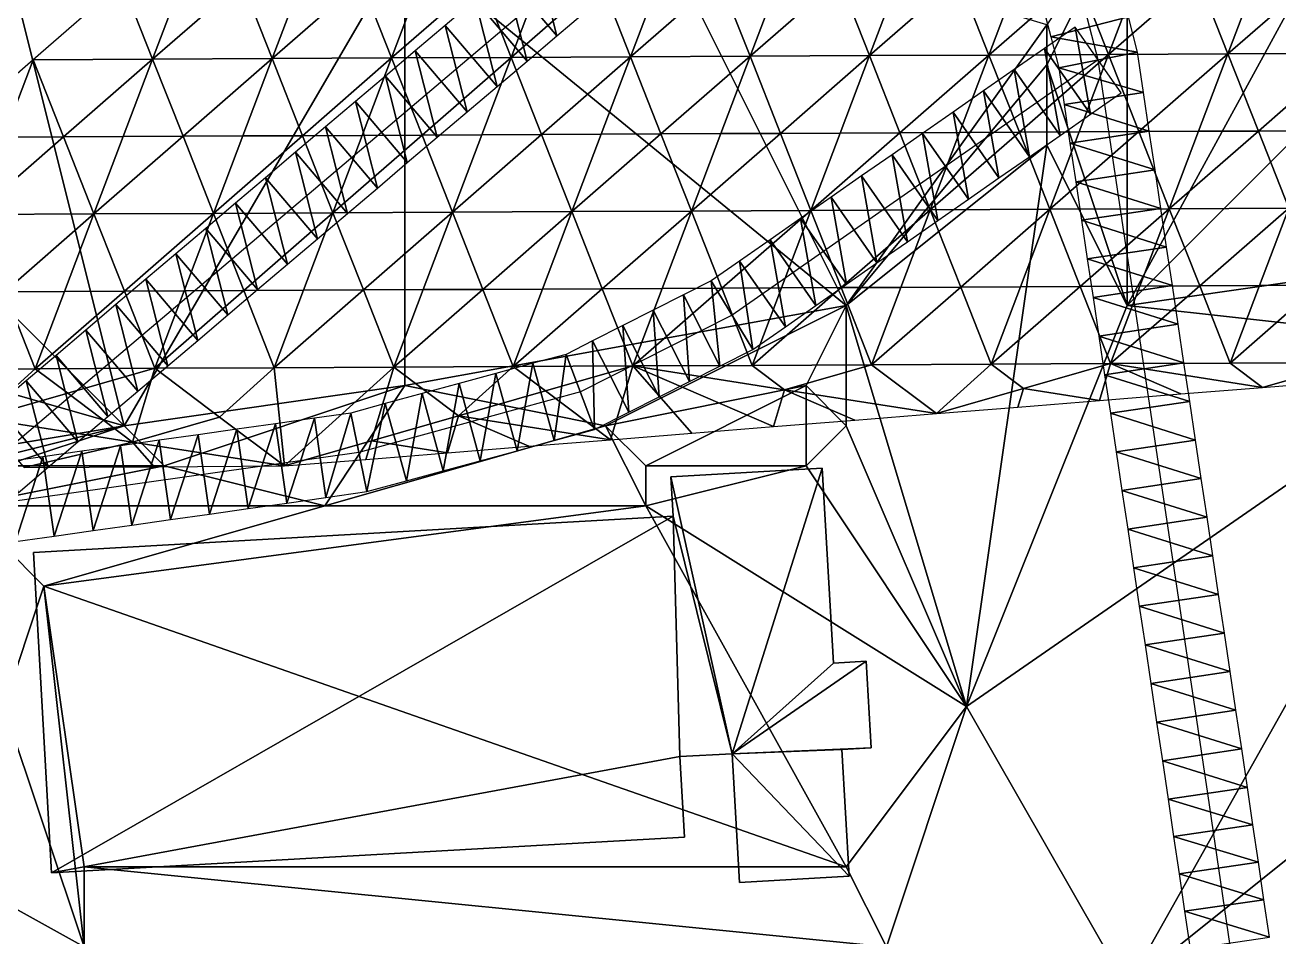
# Model space of a CAD drawing. Header units: metres. Extents: x -1103 to 901, y -902 to 905.
# Drawn here: x 39.1 to 101.6, y 338.5 to 384 of the extents above; entities that cross this region are included whole.
import ezdxf

# ---------------------------------------------------------------- set-up
doc = ezdxf.new("R2010")
doc.units = ezdxf.units.M
for name, color, linetype in [('OSM_BUILDING_FOOTPRINTS', 7, 'CONTINUOUS'), ('OSM_BUILDING_ROOFS', 1, 'CONTINUOUS'), ('OSM_BUILDING_WALLS', 8, 'CONTINUOUS'), ('OSM_PARKING', 8, 'CONTINUOUS'), ('OSM_ROAD_AXES', 2, 'CONTINUOUS'), ('OSM_ROAD_SURFACE', 9, 'CONTINUOUS'), ('OSM_TERRAIN', 3, 'CONTINUOUS')]:
    doc.layers.add(name, color=color, linetype=linetype)

msp = doc.modelspace()

# ---------------------------------------------------------------- linework, layer by layer
at = {"layer": 'OSM_BUILDING_FOOTPRINTS'}
msp.add_polyline3d([(39.473, 357.681, 11.843), (71.363, 359.484, 11.843), (71.253, 361.452, 11.843), (78.803, 361.883, 11.843), (79.355, 352.151, 11.843), (80.991, 352.251, 11.843), (81.234, 347.927, 11.843), (79.775, 347.849, 11.843), (80.14, 341.524, 11.843), (74.679, 341.214, 11.843), (74.315, 347.639, 11.843), (71.706, 347.496, 11.843), (71.938, 343.47, 11.843), (40.379, 341.701, 11.843), (39.473, 357.681, 11.843)], close=True, dxfattribs=at)
at = {"layer": 'OSM_BUILDING_ROOFS'}
for points in [[(74.315, 347.639, 25.843), (78.803, 361.883, 25.843), (71.253, 361.452, 25.843)], [(74.315, 347.639, 25.843), (71.253, 361.452, 25.843), (71.363, 359.484, 25.843)], [(74.315, 347.639, 25.843), (79.355, 352.151, 25.843), (78.803, 361.883, 25.843)], [(71.363, 359.484, 25.843), (39.473, 357.681, 25.843), (40.379, 341.701, 25.843)], [(71.363, 359.484, 25.843), (40.379, 341.701, 25.843), (71.706, 347.496, 25.843)], [(71.363, 359.484, 25.843), (71.706, 347.496, 25.843), (74.315, 347.639, 25.843)], [(74.315, 347.639, 25.843), (81.234, 347.927, 25.843), (80.991, 352.251, 25.843)], [(74.315, 347.639, 25.843), (80.991, 352.251, 25.843), (79.355, 352.151, 25.843)], [(74.315, 347.639, 25.843), (79.775, 347.849, 25.843), (81.234, 347.927, 25.843)], [(74.315, 347.639, 25.843), (80.14, 341.524, 25.843), (79.775, 347.849, 25.843)], [(74.315, 347.639, 25.843), (74.679, 341.214, 25.843), (80.14, 341.524, 25.843)], [(40.379, 341.701, 25.843), (71.938, 343.47, 25.843), (71.706, 347.496, 25.843)]]:
    msp.add_3dface(points, dxfattribs=at)
at = {"layer": 'OSM_BUILDING_WALLS'}
for points in [[(78.803, 361.883, 11.843), (71.253, 361.452, 11.843), (71.253, 361.452, 25.843)], [(78.803, 361.883, 11.843), (71.253, 361.452, 25.843), (78.803, 361.883, 25.843)], [(71.253, 361.452, 11.843), (71.363, 359.484, 11.843), (71.363, 359.484, 25.843)], [(71.253, 361.452, 11.843), (71.363, 359.484, 25.843), (71.253, 361.452, 25.843)], [(79.355, 352.151, 11.843), (78.803, 361.883, 11.843), (78.803, 361.883, 25.843)], [(79.355, 352.151, 11.843), (78.803, 361.883, 25.843), (79.355, 352.151, 25.843)], [(71.363, 359.484, 11.843), (39.473, 357.681, 11.843), (39.473, 357.681, 25.843)], [(71.363, 359.484, 11.843), (39.473, 357.681, 25.843), (71.363, 359.484, 25.843)], [(39.473, 357.681, 11.843), (40.379, 341.701, 11.843), (40.379, 341.701, 25.843)], [(39.473, 357.681, 11.843), (40.379, 341.701, 25.843), (39.473, 357.681, 25.843)], [(80.991, 352.251, 11.843), (79.355, 352.151, 11.843), (79.355, 352.151, 25.843)], [(80.991, 352.251, 11.843), (79.355, 352.151, 25.843), (80.991, 352.251, 25.843)], [(81.234, 347.927, 11.843), (80.991, 352.251, 11.843), (80.991, 352.251, 25.843)], [(81.234, 347.927, 11.843), (80.991, 352.251, 25.843), (81.234, 347.927, 25.843)], [(71.706, 347.496, 11.843), (74.315, 347.639, 11.843), (74.315, 347.639, 25.843)], [(71.706, 347.496, 11.843), (74.315, 347.639, 25.843), (71.706, 347.496, 25.843)], [(74.315, 347.639, 11.843), (74.679, 341.214, 11.843), (74.679, 341.214, 25.843)], [(74.315, 347.639, 11.843), (74.679, 341.214, 25.843), (74.315, 347.639, 25.843)], [(79.775, 347.849, 11.843), (81.234, 347.927, 11.843), (81.234, 347.927, 25.843)], [(79.775, 347.849, 11.843), (81.234, 347.927, 25.843), (79.775, 347.849, 25.843)], [(80.14, 341.524, 11.843), (79.775, 347.849, 11.843), (79.775, 347.849, 25.843)], [(80.14, 341.524, 11.843), (79.775, 347.849, 25.843), (80.14, 341.524, 25.843)], [(71.938, 343.47, 11.843), (71.706, 347.496, 11.843), (71.706, 347.496, 25.843)], [(71.938, 343.47, 11.843), (71.706, 347.496, 25.843), (71.938, 343.47, 25.843)], [(40.379, 341.701, 11.843), (71.938, 343.47, 11.843), (71.938, 343.47, 25.843)], [(40.379, 341.701, 11.843), (71.938, 343.47, 25.843), (40.379, 341.701, 25.843)], [(74.679, 341.214, 11.843), (80.14, 341.524, 11.843), (80.14, 341.524, 25.843)], [(74.679, 341.214, 11.843), (80.14, 341.524, 25.843), (74.679, 341.214, 25.843)]]:
    msp.add_3dface(points, dxfattribs=at)
at = {"layer": 'OSM_PARKING'}
for points in [[(81.158, 382.46, 11.292), (82.621, 386.322, 10.995), (79.643, 386.308, 11.154)], [(87.115, 382.489, 10.98), (85.599, 386.337, 10.813), (81.158, 382.46, 11.292)], [(85.599, 386.337, 10.813), (82.621, 386.322, 10.995), (81.158, 382.46, 11.292)], [(88.578, 386.351, 10.618), (85.599, 386.337, 10.813), (87.115, 382.489, 10.98)], [(93.072, 382.518, 11.029), (91.556, 386.366, 10.543), (87.115, 382.489, 10.98)], [(91.556, 386.366, 10.543), (88.578, 386.351, 10.618), (87.115, 382.489, 10.98)], [(93.072, 382.518, 11.029), (94.534, 386.38, 10.584), (91.556, 386.366, 10.543)], [(99.028, 382.547, 10.829), (97.512, 386.395, 10.488), (93.072, 382.518, 11.029)], [(97.512, 386.395, 10.488), (94.534, 386.38, 10.584), (93.072, 382.518, 11.029)], [(99.028, 382.547, 10.829), (100.491, 386.409, 10.391), (97.512, 386.395, 10.488)], [(104.985, 382.576, 10.758), (103.469, 386.424, 10.309), (99.028, 382.547, 10.829)], [(103.469, 386.424, 10.309), (100.491, 386.409, 10.391), (99.028, 382.547, 10.829)], [(45.419, 382.286, 12.403), (43.903, 386.133, 12.212), (39.462, 382.257, 12.431)], [(45.419, 382.286, 12.403), (46.882, 386.148, 12.198), (43.903, 386.133, 12.212)], [(51.376, 382.315, 12.376), (49.86, 386.162, 12.185), (45.419, 382.286, 12.403)], [(49.86, 386.162, 12.185), (46.882, 386.148, 12.198), (45.419, 382.286, 12.403)], [(51.376, 382.315, 12.376), (52.838, 386.177, 12.171), (49.86, 386.162, 12.185)], [(57.332, 382.344, 12.385), (55.816, 386.192, 12.157), (51.376, 382.315, 12.376)], [(55.816, 386.192, 12.157), (52.838, 386.177, 12.171), (51.376, 382.315, 12.376)], [(57.332, 382.344, 12.385), (58.795, 386.206, 12.123), (55.816, 386.192, 12.157)], [(63.289, 382.373, 12.132), (61.773, 386.221, 11.988), (57.332, 382.344, 12.385)], [(61.773, 386.221, 11.988), (58.795, 386.206, 12.123), (57.332, 382.344, 12.385)], [(63.289, 382.373, 12.132), (64.751, 386.235, 11.862), (61.773, 386.221, 11.988)], [(69.245, 382.402, 11.87), (67.73, 386.25, 11.737), (63.289, 382.373, 12.132)], [(63.289, 382.373, 12.132), (67.73, 386.25, 11.737), (64.751, 386.235, 11.862)], [(69.245, 382.402, 11.87), (70.708, 386.264, 11.611), (67.73, 386.25, 11.737)], [(75.202, 382.431, 11.605), (73.686, 386.279, 11.467), (69.245, 382.402, 11.87)], [(73.686, 386.279, 11.467), (70.708, 386.264, 11.611), (69.245, 382.402, 11.87)], [(75.202, 382.431, 11.605), (76.664, 386.293, 11.31), (73.686, 386.279, 11.467)], [(81.158, 382.46, 11.292), (79.643, 386.308, 11.154), (75.202, 382.431, 11.605)], [(79.643, 386.308, 11.154), (76.664, 386.293, 11.31), (75.202, 382.431, 11.605)], [(104.985, 382.576, 10.758), (99.028, 382.547, 10.829), (100.544, 378.699, 11.224)], [(104.985, 382.576, 10.758), (100.544, 378.699, 11.224), (103.522, 378.714, 11.243)], [(38, 378.394, 12.718), (39.462, 382.257, 12.431), (35.022, 378.38, 12.833)], [(40.978, 378.409, 12.622), (39.462, 382.257, 12.431), (38, 378.394, 12.718)], [(40.978, 378.409, 12.622), (45.419, 382.286, 12.403), (39.462, 382.257, 12.431)], [(43.956, 378.423, 12.608), (45.419, 382.286, 12.403), (40.978, 378.409, 12.622)], [(43.956, 378.423, 12.608), (46.935, 378.438, 12.595), (45.419, 382.286, 12.403)], [(46.935, 378.438, 12.595), (51.376, 382.315, 12.376), (45.419, 382.286, 12.403)], [(49.913, 378.452, 12.581), (51.376, 382.315, 12.376), (46.935, 378.438, 12.595)], [(52.891, 378.467, 12.573), (51.376, 382.315, 12.376), (49.913, 378.452, 12.581)], [(57.332, 382.344, 12.385), (51.376, 382.315, 12.376), (52.891, 378.467, 12.573)], [(57.332, 382.344, 12.385), (52.891, 378.467, 12.573), (55.87, 378.481, 12.601)], [(58.848, 378.496, 12.579), (57.332, 382.344, 12.385), (55.87, 378.481, 12.601)], [(63.289, 382.373, 12.132), (57.332, 382.344, 12.385), (58.848, 378.496, 12.579)], [(61.826, 378.51, 12.433), (63.289, 382.373, 12.132), (58.848, 378.496, 12.579)], [(64.804, 378.525, 12.288), (63.289, 382.373, 12.132), (61.826, 378.51, 12.433)], [(64.804, 378.525, 12.288), (69.245, 382.402, 11.87), (63.289, 382.373, 12.132)], [(67.783, 378.539, 12.142), (69.245, 382.402, 11.87), (64.804, 378.525, 12.288)], [(67.783, 378.539, 12.142), (70.761, 378.554, 12.004), (69.245, 382.402, 11.87)], [(70.761, 378.554, 12.004), (75.202, 382.431, 11.605), (69.245, 382.402, 11.87)], [(73.739, 378.569, 11.879), (75.202, 382.431, 11.605), (70.761, 378.554, 12.004)], [(76.718, 378.583, 11.743), (75.202, 382.431, 11.605), (73.739, 378.569, 11.879)], [(81.158, 382.46, 11.292), (75.202, 382.431, 11.605), (76.718, 378.583, 11.743)], [(81.158, 382.46, 11.292), (76.718, 378.583, 11.743), (79.696, 378.598, 11.587)], [(82.674, 378.612, 11.43), (81.158, 382.46, 11.292), (79.696, 378.598, 11.587)], [(87.115, 382.489, 10.98), (81.158, 382.46, 11.292), (82.674, 378.612, 11.43)], [(85.652, 378.627, 11.274), (87.115, 382.489, 10.98), (82.674, 378.612, 11.43)], [(88.631, 378.641, 11.358), (87.115, 382.489, 10.98), (85.652, 378.627, 11.274)], [(88.631, 378.641, 11.358), (93.072, 382.518, 11.029), (87.115, 382.489, 10.98)], [(91.609, 378.656, 11.478), (93.072, 382.518, 11.029), (88.631, 378.641, 11.358)], [(91.609, 378.656, 11.478), (94.587, 378.67, 11.364), (93.072, 382.518, 11.029)], [(94.587, 378.67, 11.364), (99.028, 382.547, 10.829), (93.072, 382.518, 11.029)], [(97.566, 378.685, 11.267), (99.028, 382.547, 10.829), (94.587, 378.67, 11.364)], [(100.544, 378.699, 11.224), (99.028, 382.547, 10.829), (97.566, 378.685, 11.267)], [(42.494, 374.561, 12.813), (40.978, 378.409, 12.622), (36.537, 374.532, 13.006)], [(40.978, 378.409, 12.622), (38, 378.394, 12.718), (36.537, 374.532, 13.006)], [(42.494, 374.561, 12.813), (43.956, 378.423, 12.608), (40.978, 378.409, 12.622)], [(48.45, 374.59, 12.786), (46.935, 378.438, 12.595), (42.494, 374.561, 12.813)], [(42.494, 374.561, 12.813), (46.935, 378.438, 12.595), (43.956, 378.423, 12.608)], [(48.45, 374.59, 12.786), (49.913, 378.452, 12.581), (46.935, 378.438, 12.595)], [(54.407, 374.619, 12.817), (52.891, 378.467, 12.573), (48.45, 374.59, 12.786)], [(52.891, 378.467, 12.573), (49.913, 378.452, 12.581), (48.45, 374.59, 12.786)], [(55.87, 378.481, 12.601), (52.891, 378.467, 12.573), (54.407, 374.619, 12.817)], [(60.364, 374.648, 12.735), (58.848, 378.496, 12.579), (54.407, 374.619, 12.817)], [(58.848, 378.496, 12.579), (55.87, 378.481, 12.601), (54.407, 374.619, 12.817)], [(60.364, 374.648, 12.735), (61.826, 378.51, 12.433), (58.848, 378.496, 12.579)], [(66.32, 374.677, 12.443), (64.804, 378.525, 12.288), (60.364, 374.648, 12.735)], [(64.804, 378.525, 12.288), (61.826, 378.51, 12.433), (60.364, 374.648, 12.735)], [(66.32, 374.677, 12.443), (67.783, 378.539, 12.142), (64.804, 378.525, 12.288)], [(72.277, 374.706, 12.151), (70.761, 378.554, 12.004), (66.32, 374.677, 12.443)], [(66.32, 374.677, 12.443), (70.761, 378.554, 12.004), (67.783, 378.539, 12.142)], [(72.277, 374.706, 12.151), (73.739, 378.569, 11.879), (70.761, 378.554, 12.004)], [(78.233, 374.735, 11.881), (76.718, 378.583, 11.743), (72.277, 374.706, 12.151)], [(76.718, 378.583, 11.743), (73.739, 378.569, 11.879), (72.277, 374.706, 12.151)], [(79.696, 378.598, 11.587), (76.718, 378.583, 11.743), (78.233, 374.735, 11.881)], [(84.19, 374.764, 11.704), (82.674, 378.612, 11.43), (78.233, 374.735, 11.881)], [(82.674, 378.612, 11.43), (79.696, 378.598, 11.587), (78.233, 374.735, 11.881)], [(84.19, 374.764, 11.704), (85.652, 378.627, 11.274), (82.674, 378.612, 11.43)], [(90.146, 374.793, 11.637), (88.631, 378.641, 11.358), (84.19, 374.764, 11.704)], [(88.631, 378.641, 11.358), (85.652, 378.627, 11.274), (84.19, 374.764, 11.704)], [(90.146, 374.793, 11.637), (91.609, 378.656, 11.478), (88.631, 378.641, 11.358)], [(96.103, 374.822, 11.705), (94.587, 378.67, 11.364), (90.146, 374.793, 11.637)], [(90.146, 374.793, 11.637), (94.587, 378.67, 11.364), (91.609, 378.656, 11.478)], [(96.103, 374.822, 11.705), (97.566, 378.685, 11.267), (94.587, 378.67, 11.364)], [(102.059, 374.851, 11.783), (100.544, 378.699, 11.224), (96.103, 374.822, 11.705)], [(100.544, 378.699, 11.224), (97.566, 378.685, 11.267), (96.103, 374.822, 11.705)], [(103.522, 378.714, 11.243), (100.544, 378.699, 11.224), (102.059, 374.851, 11.783)], [(42.494, 374.561, 12.813), (36.537, 374.532, 13.006), (38.053, 370.684, 13.178)], [(41.031, 370.699, 13.063), (42.494, 374.561, 12.813), (38.053, 370.684, 13.178)], [(44.01, 370.713, 13.005), (42.494, 374.561, 12.813), (41.031, 370.699, 13.063)], [(44.01, 370.713, 13.005), (48.45, 374.59, 12.786), (42.494, 374.561, 12.813)], [(46.988, 370.728, 12.991), (48.45, 374.59, 12.786), (44.01, 370.713, 13.005)], [(49.966, 370.742, 13.006), (48.45, 374.59, 12.786), (46.988, 370.728, 12.991)], [(54.407, 374.619, 12.817), (48.45, 374.59, 12.786), (49.966, 370.742, 13.006)], [(52.944, 370.757, 13.033), (54.407, 374.619, 12.817), (49.966, 370.742, 13.006)], [(55.923, 370.771, 13.061), (54.407, 374.619, 12.817), (52.944, 370.757, 13.033)], [(55.923, 370.771, 13.061), (60.364, 374.648, 12.735), (54.407, 374.619, 12.817)], [(58.901, 370.786, 13.036), (60.364, 374.648, 12.735), (55.923, 370.771, 13.061)], [(61.879, 370.8, 12.89), (60.364, 374.648, 12.735), (58.901, 370.786, 13.036)], [(66.32, 374.677, 12.443), (60.364, 374.648, 12.735), (61.879, 370.8, 12.89)], [(64.858, 370.815, 12.744), (66.32, 374.677, 12.443), (61.879, 370.8, 12.89)], [(67.836, 370.829, 12.598), (66.32, 374.677, 12.443), (64.858, 370.815, 12.744)], [(67.836, 370.829, 12.598), (72.277, 374.706, 12.151), (66.32, 374.677, 12.443)], [(70.814, 370.844, 12.453), (72.277, 374.706, 12.151), (67.836, 370.829, 12.598)], [(73.792, 370.858, 12.307), (72.277, 374.706, 12.151), (70.814, 370.844, 12.453)], [(78.233, 374.735, 11.881), (72.277, 374.706, 12.151), (73.792, 370.858, 12.307)], [(76.771, 370.873, 12.161), (78.233, 374.735, 11.881), (73.792, 370.858, 12.307)], [(79.749, 370.887, 12.019), (78.233, 374.735, 11.881), (76.771, 370.873, 12.161)], [(79.749, 370.887, 12.019), (84.19, 374.764, 11.704), (78.233, 374.735, 11.881)], [(82.727, 370.902, 11.979), (84.19, 374.764, 11.704), (79.749, 370.887, 12.019)], [(85.706, 370.916, 11.995), (84.19, 374.764, 11.704), (82.727, 370.902, 11.979)], [(90.146, 374.793, 11.637), (84.19, 374.764, 11.704), (85.706, 370.916, 11.995)], [(88.684, 370.931, 12.012), (90.146, 374.793, 11.637), (85.706, 370.916, 11.995)], [(91.662, 370.946, 12.091), (90.146, 374.793, 11.637), (88.684, 370.931, 12.012)], [(91.662, 370.946, 12.091), (96.103, 374.822, 11.705), (90.146, 374.793, 11.637)], [(94.64, 370.96, 12.146), (96.103, 374.822, 11.705), (91.662, 370.946, 12.091)], [(97.619, 370.975, 12.229), (96.103, 374.822, 11.705), (94.64, 370.96, 12.146)], [(102.059, 374.851, 11.783), (96.103, 374.822, 11.705), (97.619, 370.975, 12.229)], [(100.597, 370.989, 12.322), (102.059, 374.851, 11.783), (97.619, 370.975, 12.229)], [(103.575, 371.004, 12.398), (102.059, 374.851, 11.783), (100.597, 370.989, 12.322)], [(39.569, 366.836, 13.358), (41.031, 370.699, 13.063), (38.053, 370.684, 13.178)], [(45.525, 366.865, 13.196), (44.01, 370.713, 13.005), (39.569, 366.836, 13.358)], [(44.01, 370.713, 13.005), (41.031, 370.699, 13.063), (39.569, 366.836, 13.358)], [(45.525, 366.865, 13.196), (46.988, 370.728, 12.991), (44.01, 370.713, 13.005)], [(51.482, 366.894, 13.249), (49.966, 370.742, 13.006), (45.525, 366.865, 13.196)], [(49.966, 370.742, 13.006), (46.988, 370.728, 12.991), (45.525, 366.865, 13.196)], [(51.482, 366.894, 13.249), (52.944, 370.757, 13.033), (49.966, 370.742, 13.006)], [(57.438, 366.923, 13.304), (55.923, 370.771, 13.061), (51.482, 366.894, 13.249)], [(55.923, 370.771, 13.061), (52.944, 370.757, 13.033), (51.482, 366.894, 13.249)], [(57.438, 366.923, 13.304), (58.901, 370.786, 13.036), (55.923, 370.771, 13.061)], [(63.395, 366.952, 13.045), (61.879, 370.8, 12.89), (57.438, 366.923, 13.304)], [(61.879, 370.8, 12.89), (58.901, 370.786, 13.036), (57.438, 366.923, 13.304)], [(63.395, 366.952, 13.045), (64.858, 370.815, 12.744), (61.879, 370.8, 12.89)], [(69.352, 366.981, 12.735), (67.836, 370.829, 12.598), (63.395, 366.952, 13.045)], [(67.836, 370.829, 12.598), (64.858, 370.815, 12.744), (63.395, 366.952, 13.045)], [(69.352, 366.981, 12.735), (70.814, 370.844, 12.453), (67.836, 370.829, 12.598)], [(75.308, 367.011, 12.473), (73.792, 370.858, 12.307), (69.352, 366.981, 12.735)], [(73.792, 370.858, 12.307), (70.814, 370.844, 12.453), (69.352, 366.981, 12.735)], [(75.308, 367.011, 12.473), (76.771, 370.873, 12.161), (73.792, 370.858, 12.307)], [(81.265, 367.04, 12.368), (79.749, 370.887, 12.019), (75.308, 367.011, 12.473)], [(79.749, 370.887, 12.019), (76.771, 370.873, 12.161), (75.308, 367.011, 12.473)], [(81.265, 367.04, 12.368), (82.727, 370.902, 11.979), (79.749, 370.887, 12.019)], [(87.221, 367.069, 12.401), (85.706, 370.916, 11.995), (81.265, 367.04, 12.368)], [(85.706, 370.916, 11.995), (82.727, 370.902, 11.979), (81.265, 367.04, 12.368)], [(87.221, 367.069, 12.401), (88.684, 370.931, 12.012), (85.706, 370.916, 11.995)], [(93.178, 367.098, 12.543), (91.662, 370.946, 12.091), (87.221, 367.069, 12.401)], [(91.662, 370.946, 12.091), (88.684, 370.931, 12.012), (87.221, 367.069, 12.401)], [(93.178, 367.098, 12.543), (94.64, 370.96, 12.146), (91.662, 370.946, 12.091)], [(99.134, 367.127, 12.689), (97.619, 370.975, 12.229), (93.178, 367.098, 12.543)], [(97.619, 370.975, 12.229), (94.64, 370.96, 12.146), (93.178, 367.098, 12.543)], [(99.134, 367.127, 12.689), (100.597, 370.989, 12.322), (97.619, 370.975, 12.229)], [(105.091, 367.156, 12.834), (103.575, 371.004, 12.398), (99.134, 367.127, 12.689)], [(103.575, 371.004, 12.398), (100.597, 370.989, 12.322), (99.134, 367.127, 12.689)], [(39.569, 366.836, 13.358), (38.053, 370.684, 13.178), (33.612, 366.807, 13.619)], [(57.438, 366.923, 13.304), (60.669, 364.488, 13.26), (63.395, 366.952, 13.045)], [(63.395, 366.952, 13.045), (60.669, 364.488, 13.26), (65.01, 365.735, 13.013)], [(63.395, 366.952, 13.045), (65.01, 365.735, 13.013), (69.352, 366.981, 12.735)], [(69.352, 366.981, 12.735), (65.01, 365.735, 13.013), (68.24, 363.299, 13.137)], [(69.352, 366.981, 12.735), (68.24, 363.299, 13.137), (72.304, 363.625, 13.256)], [(69.352, 366.981, 12.735), (76.923, 365.793, 12.59), (75.308, 367.011, 12.473)], [(69.352, 366.981, 12.735), (72.304, 363.625, 13.256), (76.368, 363.952, 13.317)], [(69.352, 366.981, 12.735), (76.368, 363.952, 13.317), (76.923, 365.793, 12.59)], [(75.308, 367.011, 12.473), (76.923, 365.793, 12.59), (81.265, 367.04, 12.368)], [(76.923, 365.793, 12.59), (84.495, 364.604, 12.638), (81.265, 367.04, 12.368)], [(81.265, 367.04, 12.368), (84.495, 364.604, 12.638), (87.221, 367.069, 12.401)], [(87.221, 367.069, 12.401), (84.495, 364.604, 12.638), (88.836, 365.851, 12.549)], [(87.221, 367.069, 12.401), (88.836, 365.851, 12.549), (93.178, 367.098, 12.543)], [(93.178, 367.098, 12.543), (88.836, 365.851, 12.549), (92.622, 365.257, 12.722)], [(93.178, 367.098, 12.543), (92.622, 365.257, 12.722), (96.686, 365.583, 12.789)], [(93.178, 367.098, 12.543), (100.75, 365.909, 12.856), (99.134, 367.127, 12.689)], [(93.178, 367.098, 12.543), (96.686, 365.583, 12.789), (100.75, 365.909, 12.856)], [(99.134, 367.127, 12.689), (100.75, 365.909, 12.856), (105.091, 367.156, 12.834)], [(105.091, 367.156, 12.834), (100.75, 365.909, 12.856), (104.813, 366.235, 12.923)], [(33.612, 366.807, 13.619), (36.843, 364.372, 13.633), (39.569, 366.836, 13.358)], [(39.569, 366.836, 13.358), (36.843, 364.372, 13.633), (41.184, 365.618, 13.367)], [(39.569, 366.836, 13.358), (41.184, 365.618, 13.367), (45.525, 366.865, 13.196)], [(41.184, 365.618, 13.367), (44.414, 363.183, 13.503), (45.525, 366.865, 13.196)], [(44.414, 363.183, 13.503), (48.756, 364.43, 13.392), (45.525, 366.865, 13.196)], [(45.525, 366.865, 13.196), (48.756, 364.43, 13.392), (51.482, 366.894, 13.249)], [(48.756, 364.43, 13.392), (51.986, 361.994, 13.587), (51.482, 366.894, 13.249)], [(51.482, 366.894, 13.249), (51.986, 361.994, 13.587), (57.438, 366.923, 13.304)], [(57.438, 366.923, 13.304), (51.986, 361.994, 13.587), (56.327, 363.241, 13.471)], [(57.438, 366.923, 13.304), (56.327, 363.241, 13.471), (60.669, 364.488, 13.26)], [(65.01, 365.735, 13.013), (60.669, 364.488, 13.26), (68.24, 363.299, 13.137)], [(76.923, 365.793, 12.59), (76.368, 363.952, 13.317), (80.431, 364.278, 13.119)], [(76.923, 365.793, 12.59), (80.431, 364.278, 13.119), (84.495, 364.604, 12.638)], [(88.836, 365.851, 12.549), (84.495, 364.604, 12.638), (88.559, 364.93, 12.639)], [(88.836, 365.851, 12.549), (88.559, 364.93, 12.639), (92.622, 365.257, 12.722)], [(36.843, 364.372, 13.633), (44.414, 363.183, 13.503), (41.184, 365.618, 13.367)], [(60.669, 364.488, 13.26), (56.327, 363.241, 13.471), (60.113, 362.647, 13.305)], [(60.669, 364.488, 13.26), (60.113, 362.647, 13.305), (64.177, 362.973, 13.116)], [(60.669, 364.488, 13.26), (64.177, 362.973, 13.116), (68.24, 363.299, 13.137)], [(36.843, 364.372, 13.633), (39.009, 361.917, 13.943), (44.414, 363.183, 13.503)], [(44.414, 363.183, 13.503), (51.986, 361.994, 13.587), (48.756, 364.43, 13.392)], [(56.327, 363.241, 13.471), (51.986, 361.994, 13.587), (56.05, 362.32, 13.494)], [(56.327, 363.241, 13.471), (56.05, 362.32, 13.494), (60.113, 362.647, 13.305)], [(44.414, 363.183, 13.503), (39.009, 361.917, 13.943), (45.498, 361.956, 13.707)], [(44.414, 363.183, 13.503), (45.498, 361.956, 13.707), (51.986, 361.994, 13.587)]]:
    msp.add_3dface(points, dxfattribs=at)
at = {"layer": 'OSM_ROAD_AXES'}
for points in [[(21.533, 220.638, 15.284), (43.275, 222.971, 16.087), (68.555, 224.243, 16.043), (101.407, 224.896, 16.074), (106.459, 226.267, 16.066), (109.963, 229.916, 16.032), (111.466, 233.643, 15.997), (107.708, 271.067, 14.313), (105.011, 294.423, 14.925), (102.391, 315.823, 14.605), (98.025, 345.66, 14.245), (92.553, 382.243, 10.988), (91.282, 387.186, 10.388), (89.359, 392.672, 9.962), (83.688, 401.441, 9.343), (76.68, 410.454, 8.796), (72.9, 413.85, 8.624), (68.08, 415.32, 8.564), (62.299, 414.292, 8.719), (57.856, 410.897, 9.039), (4.488, 356.265, 14.73)], [(34.433, 359.649, 14.034), (83.688, 401.441, 9.343)], [(92.553, 382.243, 10.988), (74.304, 369.514, 12.272), (66.743, 365.688, 12.835), (55.7, 362.669, 13.414), (34.433, 359.649, 14.034), (18.935, 357.736, 14.555), (4.488, 356.265, 14.73), (-0.332, 356.995, 14.776), (-4.853, 358.621, 14.73), (-11.673, 363.631, 14.622), (-17.587, 370.653, 14.891)]]:
    msp.add_polyline3d(points, dxfattribs=at)
at = {"layer": 'OSM_ROAD_SURFACE'}
for points in [[(65.578, 383.453, 11.93), (64.483, 387.769, 11.755), (62.991, 386.503, 11.882)], [(65.578, 383.453, 11.93), (67.071, 384.719, 11.803), (64.483, 387.769, 11.755)], [(64.086, 382.186, 12.065), (62.991, 386.503, 11.882), (61.498, 385.237, 12.01)], [(64.086, 382.186, 12.065), (65.578, 383.453, 11.93), (62.991, 386.503, 11.882)], [(62.593, 380.92, 12.213), (61.498, 385.237, 12.01), (60.005, 383.97, 12.157)], [(62.593, 380.92, 12.213), (64.086, 382.186, 12.065), (61.498, 385.237, 12.01)], [(94.067, 384.389, 10.761), (89.769, 385.04, 10.621), (90.193, 383.393, 10.885)], [(61.101, 379.654, 12.361), (60.005, 383.97, 12.157), (58.513, 382.704, 12.305)], [(61.101, 379.654, 12.361), (62.593, 380.92, 12.213), (60.005, 383.97, 12.157)], [(91.409, 383.883, 10.917), (89.888, 382.823, 10.953), (92.177, 379.542, 11.326)], [(94.515, 382.634, 10.925), (94.067, 384.389, 10.761), (90.193, 383.393, 10.885)], [(91.409, 383.883, 10.917), (92.177, 379.542, 11.326), (93.698, 380.603, 11.159)], [(94.515, 382.634, 10.925), (90.193, 383.393, 10.885), (90.592, 381.852, 11.155)], [(59.608, 378.387, 12.509), (58.513, 382.704, 12.305), (57.02, 381.437, 12.396)], [(59.608, 378.387, 12.509), (61.101, 379.654, 12.361), (58.513, 382.704, 12.305)], [(89.888, 382.823, 10.953), (88.368, 381.762, 10.915), (90.656, 378.481, 11.371)], [(89.888, 382.823, 10.953), (90.656, 378.481, 11.371), (92.177, 379.542, 11.326)], [(94.819, 380.613, 11.119), (94.515, 382.634, 10.925), (90.592, 381.852, 11.155)], [(58.115, 377.121, 12.657), (57.02, 381.437, 12.396), (55.528, 380.171, 12.457)], [(58.115, 377.121, 12.657), (59.608, 378.387, 12.509), (57.02, 381.437, 12.396)], [(88.368, 381.762, 10.915), (86.847, 380.701, 11.055), (89.135, 377.42, 11.315)], [(88.368, 381.762, 10.915), (89.135, 377.42, 11.315), (90.656, 378.481, 11.371)], [(94.819, 380.613, 11.119), (90.592, 381.852, 11.155), (90.863, 380.022, 11.329)], [(86.847, 380.701, 11.055), (85.326, 379.64, 11.194), (87.614, 376.36, 11.428)], [(86.847, 380.701, 11.055), (87.614, 376.36, 11.428), (89.135, 377.42, 11.315)], [(56.623, 375.854, 12.725), (55.528, 380.171, 12.457), (54.035, 378.904, 12.518)], [(56.623, 375.854, 12.725), (58.115, 377.121, 12.657), (55.528, 380.171, 12.457)], [(95.107, 378.688, 11.305), (94.819, 380.613, 11.119), (90.863, 380.022, 11.329)], [(85.326, 379.64, 11.194), (83.805, 378.58, 11.333), (86.094, 375.299, 11.541)], [(85.326, 379.64, 11.194), (86.094, 375.299, 11.541), (87.614, 376.36, 11.428)], [(95.107, 378.688, 11.305), (90.863, 380.022, 11.329), (91.151, 378.096, 11.477)], [(55.13, 374.588, 12.786), (54.035, 378.904, 12.518), (52.542, 377.638, 12.58)], [(55.13, 374.588, 12.786), (56.623, 375.854, 12.725), (54.035, 378.904, 12.518)], [(83.805, 378.58, 11.333), (82.284, 377.519, 11.472), (84.573, 374.238, 11.654)], [(83.805, 378.58, 11.333), (84.573, 374.238, 11.654), (86.094, 375.299, 11.541)], [(95.395, 376.762, 11.491), (95.107, 378.688, 11.305), (91.151, 378.096, 11.477)], [(53.638, 373.321, 12.847), (52.542, 377.638, 12.58), (51.05, 376.372, 12.643)], [(53.638, 373.321, 12.847), (55.13, 374.588, 12.786), (52.542, 377.638, 12.58)], [(95.395, 376.762, 11.491), (91.151, 378.096, 11.477), (91.439, 376.171, 11.577)], [(82.284, 377.519, 11.472), (80.764, 376.458, 11.612), (83.052, 373.177, 11.766)], [(82.284, 377.519, 11.472), (83.052, 373.177, 11.766), (84.573, 374.238, 11.654)], [(52.145, 372.055, 12.908), (51.05, 376.372, 12.643), (49.557, 375.105, 12.715)], [(52.145, 372.055, 12.908), (53.638, 373.321, 12.847), (51.05, 376.372, 12.643)], [(80.764, 376.458, 11.612), (79.243, 375.397, 11.751), (81.531, 372.117, 11.821)], [(80.764, 376.458, 11.612), (81.531, 372.117, 11.821), (83.052, 373.177, 11.766)], [(95.683, 374.837, 11.677), (95.395, 376.762, 11.491), (91.439, 376.171, 11.577)], [(95.683, 374.837, 11.677), (91.439, 376.171, 11.577), (91.727, 374.245, 11.702)], [(50.652, 370.789, 12.969), (49.557, 375.105, 12.715), (48.065, 373.839, 12.786)], [(50.652, 370.789, 12.969), (52.145, 372.055, 12.908), (49.557, 375.105, 12.715)], [(79.243, 375.397, 11.751), (77.722, 374.337, 11.889), (80.01, 371.056, 11.956)], [(79.243, 375.397, 11.751), (80.01, 371.056, 11.956), (81.531, 372.117, 11.821)], [(95.971, 372.912, 11.874), (95.683, 374.837, 11.677), (91.727, 374.245, 11.702)], [(49.16, 369.522, 13.03), (48.065, 373.839, 12.786), (46.572, 372.572, 12.858)], [(49.16, 369.522, 13.03), (50.652, 370.789, 12.969), (48.065, 373.839, 12.786)], [(77.722, 374.337, 11.889), (76.201, 373.276, 12.007), (78.489, 369.995, 12.09)], [(77.722, 374.337, 11.889), (78.489, 369.995, 12.09), (80.01, 371.056, 11.956)], [(95.971, 372.912, 11.874), (91.727, 374.245, 11.702), (92.015, 372.32, 11.915)], [(76.201, 373.276, 12.007), (74.68, 372.215, 12.143), (76.969, 368.934, 12.218)], [(76.201, 373.276, 12.007), (76.969, 368.934, 12.218), (78.489, 369.995, 12.09)], [(47.667, 368.256, 13.092), (46.572, 372.572, 12.858), (45.079, 371.306, 12.93)], [(47.667, 368.256, 13.092), (49.16, 369.522, 13.03), (46.572, 372.572, 12.858)], [(96.259, 370.986, 12.143), (95.971, 372.912, 11.874), (92.015, 372.32, 11.915)], [(74.68, 372.215, 12.143), (73.272, 371.227, 12.27), (75.335, 367.801, 12.35)], [(74.68, 372.215, 12.143), (75.335, 367.801, 12.35), (76.969, 368.934, 12.218)], [(96.259, 370.986, 12.143), (92.015, 372.32, 11.915), (92.303, 370.395, 12.128)], [(46.175, 366.989, 13.153), (45.079, 371.306, 12.93), (43.587, 370.039, 13.001)], [(46.175, 366.989, 13.153), (47.667, 368.256, 13.092), (45.079, 371.306, 12.93)], [(73.272, 371.227, 12.27), (71.888, 370.533, 12.379), (73.695, 366.964, 12.471)], [(73.272, 371.227, 12.27), (73.695, 366.964, 12.471), (75.335, 367.801, 12.35)], [(96.547, 369.061, 12.382), (96.259, 370.986, 12.143), (92.303, 370.395, 12.128)], [(71.888, 370.533, 12.379), (70.376, 369.768, 12.498), (72.182, 366.199, 12.581)], [(71.888, 370.533, 12.379), (72.182, 366.199, 12.581), (73.695, 366.964, 12.471)], [(96.547, 369.061, 12.382), (92.303, 370.395, 12.128), (92.591, 368.469, 12.342)], [(44.682, 365.723, 13.218), (43.587, 370.039, 13.001), (42.094, 368.773, 13.097)], [(44.682, 365.723, 13.218), (46.175, 366.989, 13.153), (43.587, 370.039, 13.001)], [(70.376, 369.768, 12.498), (68.864, 369.003, 12.617), (70.67, 365.434, 12.692)], [(70.376, 369.768, 12.498), (70.67, 365.434, 12.692), (72.182, 366.199, 12.581)], [(68.864, 369.003, 12.617), (67.352, 368.237, 12.736), (69.158, 364.668, 12.803)], [(68.864, 369.003, 12.617), (69.158, 364.668, 12.803), (70.67, 365.434, 12.692)], [(96.835, 367.135, 12.59), (96.547, 369.061, 12.382), (92.591, 368.469, 12.342)], [(43.19, 364.457, 13.316), (42.094, 368.773, 13.097), (40.602, 367.507, 13.231)], [(43.19, 364.457, 13.316), (44.682, 365.723, 13.218), (42.094, 368.773, 13.097)], [(67.352, 368.237, 12.736), (66.035, 367.558, 12.841), (67.451, 363.817, 12.925)], [(67.352, 368.237, 12.736), (67.451, 363.817, 12.925), (69.158, 364.668, 12.803)], [(96.835, 367.135, 12.59), (92.591, 368.469, 12.342), (92.879, 366.544, 12.554)], [(41.697, 363.19, 13.56), (40.602, 367.507, 13.231), (39.109, 366.24, 13.377)], [(41.697, 363.19, 13.56), (43.19, 364.457, 13.316), (40.602, 367.507, 13.231)], [(64.375, 367.114, 12.947), (62.534, 366.61, 13.064), (63.589, 362.752, 13.106)], [(64.375, 367.114, 12.947), (63.589, 362.752, 13.106), (65.43, 363.255, 13.019)], [(66.035, 367.558, 12.841), (64.375, 367.114, 12.947), (65.43, 363.255, 13.019)], [(66.035, 367.558, 12.841), (65.43, 363.255, 13.019), (67.451, 363.817, 12.925)], [(97.123, 365.21, 12.799), (96.835, 367.135, 12.59), (92.879, 366.544, 12.554)], [(62.534, 366.61, 13.064), (60.694, 366.107, 13.181), (61.749, 362.249, 13.195)], [(62.534, 366.61, 13.064), (61.749, 362.249, 13.195), (63.589, 362.752, 13.106)], [(97.123, 365.21, 12.799), (92.879, 366.544, 12.554), (93.167, 364.618, 12.762)], [(40.204, 361.924, 13.859), (39.109, 366.24, 13.377), (37.616, 364.974, 13.522)], [(40.204, 361.924, 13.859), (41.697, 363.19, 13.56), (39.109, 366.24, 13.377)], [(60.694, 366.107, 13.181), (58.854, 365.604, 13.29), (59.908, 361.746, 13.284)], [(60.694, 366.107, 13.181), (59.908, 361.746, 13.284), (61.749, 362.249, 13.195)], [(57.013, 365.101, 13.368), (55.296, 364.627, 13.412), (56.104, 360.71, 13.469)], [(57.013, 365.101, 13.368), (56.104, 360.71, 13.469), (58.068, 361.243, 13.374)], [(58.854, 365.604, 13.29), (57.013, 365.101, 13.368), (58.068, 361.243, 13.374)], [(58.854, 365.604, 13.29), (58.068, 361.243, 13.374), (59.908, 361.746, 13.284)], [(97.411, 363.284, 13.007), (97.123, 365.21, 12.799), (93.167, 364.618, 12.762)], [(38.712, 360.657, 13.922), (40.204, 361.924, 13.859), (37.616, 364.974, 13.522)], [(55.296, 364.627, 13.412), (53.486, 364.374, 13.45), (54.048, 360.414, 13.559)], [(55.296, 364.627, 13.412), (54.048, 360.414, 13.559), (56.104, 360.71, 13.469)], [(97.411, 363.284, 13.007), (93.167, 364.618, 12.762), (93.455, 362.693, 12.97)], [(49.619, 363.825, 13.46), (47.685, 363.551, 13.458), (48.248, 359.591, 13.743)], [(49.619, 363.825, 13.46), (48.248, 359.591, 13.743), (50.181, 359.865, 13.677)], [(51.552, 364.1, 13.462), (49.619, 363.825, 13.46), (50.181, 359.865, 13.677)], [(51.552, 364.1, 13.462), (50.181, 359.865, 13.677), (52.114, 360.139, 13.611)], [(53.486, 364.374, 13.45), (51.552, 364.1, 13.462), (52.114, 360.139, 13.611)], [(53.486, 364.374, 13.45), (52.114, 360.139, 13.611), (54.048, 360.414, 13.559)], [(45.752, 363.276, 13.455), (43.819, 363.002, 13.522), (44.381, 359.042, 13.874)], [(45.752, 363.276, 13.455), (44.381, 359.042, 13.874), (46.314, 359.316, 13.808)], [(47.685, 363.551, 13.458), (45.752, 363.276, 13.455), (46.314, 359.316, 13.808)], [(47.685, 363.551, 13.458), (46.314, 359.316, 13.808), (48.248, 359.591, 13.743)], [(97.699, 361.359, 13.215), (97.411, 363.284, 13.007), (93.455, 362.693, 12.97)], [(41.885, 362.727, 13.648), (39.952, 362.453, 13.775), (40.514, 358.493, 14.006)], [(41.885, 362.727, 13.648), (40.514, 358.493, 14.006), (42.447, 358.767, 13.94)], [(43.819, 363.002, 13.522), (41.885, 362.727, 13.648), (42.447, 358.767, 13.94)], [(43.819, 363.002, 13.522), (42.447, 358.767, 13.94), (44.381, 359.042, 13.874)], [(97.699, 361.359, 13.215), (93.455, 362.693, 12.97), (93.743, 360.767, 13.178)], [(39.952, 362.453, 13.775), (38.018, 362.179, 13.816), (38.58, 358.218, 14.071)], [(39.952, 362.453, 13.775), (38.58, 358.218, 14.071), (40.514, 358.493, 14.006)], [(97.987, 359.434, 13.424), (97.699, 361.359, 13.215), (93.743, 360.767, 13.178)], [(97.987, 359.434, 13.424), (93.743, 360.767, 13.178), (94.031, 358.842, 13.387)], [(98.275, 357.508, 13.587), (97.987, 359.434, 13.424), (94.031, 358.842, 13.387)], [(98.275, 357.508, 13.587), (94.031, 358.842, 13.387), (94.319, 356.917, 13.595)], [(98.563, 355.583, 13.701), (98.275, 357.508, 13.587), (94.319, 356.917, 13.595)], [(98.563, 355.583, 13.701), (94.319, 356.917, 13.595), (94.607, 354.991, 13.76)], [(98.851, 353.657, 13.814), (98.563, 355.583, 13.701), (94.607, 354.991, 13.76)], [(98.851, 353.657, 13.814), (94.607, 354.991, 13.76), (94.895, 353.066, 13.873)], [(99.139, 351.732, 13.927), (98.851, 353.657, 13.814), (94.895, 353.066, 13.873)], [(99.139, 351.732, 13.927), (94.895, 353.066, 13.873), (95.183, 351.14, 13.986)], [(99.427, 349.806, 14.04), (99.139, 351.732, 13.927), (95.183, 351.14, 13.986)], [(99.427, 349.806, 14.04), (95.183, 351.14, 13.986), (95.471, 349.215, 14.099)], [(99.715, 347.881, 14.153), (99.427, 349.806, 14.04), (95.471, 349.215, 14.099)], [(99.715, 347.881, 14.153), (95.471, 349.215, 14.099), (95.759, 347.289, 14.212)], [(100.003, 345.953, 14.269), (99.715, 347.881, 14.153), (95.759, 347.289, 14.212)], [(100.003, 345.953, 14.269), (95.759, 347.289, 14.212), (96.047, 345.367, 14.325)], [(100.277, 344.085, 14.388), (100.003, 345.953, 14.269), (96.047, 345.367, 14.325)], [(100.277, 344.085, 14.388), (96.047, 345.367, 14.325), (96.319, 343.505, 14.434)], [(100.55, 342.22, 14.508), (100.277, 344.085, 14.388), (96.319, 343.505, 14.434)], [(100.55, 342.22, 14.508), (96.319, 343.505, 14.434), (96.592, 341.641, 14.544)], [(100.823, 340.355, 14.574), (100.55, 342.22, 14.508), (96.592, 341.641, 14.544)], [(100.823, 340.355, 14.574), (96.592, 341.641, 14.544), (96.865, 339.776, 14.659)], [(101.095, 338.49, 14.594), (100.823, 340.355, 14.574), (96.865, 339.776, 14.659)], [(101.095, 338.49, 14.594), (96.865, 339.776, 14.659), (97.138, 337.911, 14.75)]]:
    msp.add_3dface(points, dxfattribs=at)
at = {"layer": 'OSM_TERRAIN'}
for points in [[(106, 382, 10.733), (106, 392, 9.559), (94, 370, 12.17)], [(94, 370, 12.17), (106, 392, 9.559), (94, 390, 10.145)], [(80, 370, 11.966), (70, 390, 11.359), (58, 388, 11.965)], [(80, 370, 11.966), (90, 384, 10.654), (70, 390, 11.359)], [(90, 382, 11.113), (94, 370, 12.17), (94, 390, 10.145)], [(90, 382, 11.113), (94, 390, 10.145), (90, 384, 10.654)], [(28, 380, 12.916), (44, 364, 13.26), (38, 388, 12.052)], [(44, 364, 13.26), (58, 388, 11.965), (38, 388, 12.052)], [(44, 364, 13.26), (58, 366, 13.275), (58, 388, 11.965)], [(58, 366, 13.275), (80, 370, 11.966), (58, 388, 11.965)], [(80, 370, 11.966), (90, 382, 11.113), (90, 384, 10.654)], [(80, 370, 11.966), (90, 378, 11.202), (90, 382, 11.113)], [(90, 378, 11.202), (94, 370, 12.17), (90, 382, 11.113)], [(94, 370, 12.17), (108, 372, 12.317), (106, 382, 10.733)], [(44, 364, 13.26), (28, 380, 12.916), (16, 372, 13.957)], [(80, 370, 11.966), (86, 350, 14.06), (90, 378, 11.202)], [(90, 378, 11.202), (86, 350, 14.06), (94, 370, 12.17)], [(20, 360, 14.537), (44, 364, 13.26), (16, 372, 13.957)], [(94, 370, 12.17), (112, 368, 12.828), (108, 372, 12.317)], [(68, 364, 12.841), (80, 370, 11.966), (58, 366, 13.275)], [(68, 364, 12.841), (78, 366, 12.46), (80, 370, 11.966)], [(80, 364, 13.243), (80, 370, 11.966), (78, 366, 12.46)], [(80, 364, 13.243), (86, 350, 14.06), (80, 370, 11.966)], [(86, 350, 14.06), (112, 368, 12.828), (94, 370, 12.17)], [(94, 336, 14.846), (112, 368, 12.828), (86, 350, 14.06)], [(94, 336, 14.846), (114, 352, 13.85), (112, 368, 12.828)], [(46, 362, 13.599), (58, 366, 13.275), (44, 364, 13.26)], [(46, 362, 13.599), (54, 360, 13.523), (58, 366, 13.275)], [(54, 360, 13.523), (68, 364, 12.841), (58, 366, 13.275)], [(70, 362, 13.714), (78, 366, 12.46), (68, 364, 12.841)], [(70, 362, 13.714), (78, 362, 14.12), (78, 366, 12.46)], [(78, 362, 14.12), (80, 364, 13.243), (78, 366, 12.46)], [(32, 362, 14.084), (44, 364, 13.26), (20, 360, 14.537)], [(32, 362, 14.084), (36, 362, 13.633), (44, 364, 13.26)], [(36, 362, 13.633), (38, 362, 13.889), (44, 364, 13.26)], [(38, 362, 13.889), (46, 362, 13.599), (44, 364, 13.26)], [(70, 360, 14.035), (68, 364, 12.841), (54, 360, 13.523)], [(70, 360, 14.035), (70, 362, 13.714), (68, 364, 12.841)], [(86, 350, 14.06), (80, 364, 13.243), (78, 362, 14.12)], [(36, 360, 13.975), (46, 362, 13.599), (38, 362, 13.889)], [(36, 360, 13.975), (54, 360, 13.523), (46, 362, 13.599)], [(70, 360, 14.035), (86, 350, 14.06), (78, 362, 14.12)], [(70, 360, 14.035), (78, 362, 14.12), (70, 362, 13.714)], [(38, 350, 14.593), (40, 356, 14.124), (36, 360, 13.975)], [(40, 356, 14.124), (54, 360, 13.523), (36, 360, 13.975)], [(40, 356, 14.124), (80, 342, 14.173), (70, 360, 14.035)], [(40, 356, 14.124), (70, 360, 14.035), (54, 360, 13.523)], [(80, 342, 14.173), (86, 350, 14.06), (70, 360, 14.035)], [(42, 338, 14.671), (40, 356, 14.124), (38, 350, 14.593)], [(42, 338, 14.671), (42, 342, 14.173), (40, 356, 14.124)], [(42, 342, 14.173), (80, 342, 14.173), (40, 356, 14.124)], [(94, 336, 14.846), (104, 332, 14.542), (114, 352, 13.85)], [(42, 338, 14.671), (38, 350, 14.593), (24, 348, 14.728)], [(82, 338, 14.697), (86, 350, 14.06), (80, 342, 14.173)], [(82, 338, 14.697), (94, 336, 14.846), (86, 350, 14.06)], [(28, 338, 14.821), (42, 338, 14.671), (24, 348, 14.728)], [(42, 338, 14.671), (82, 338, 14.697), (42, 342, 14.173)], [(82, 338, 14.697), (80, 342, 14.173), (42, 342, 14.173)]]:
    msp.add_3dface(points, dxfattribs=at)

doc.saveas('drawing.dxf')
